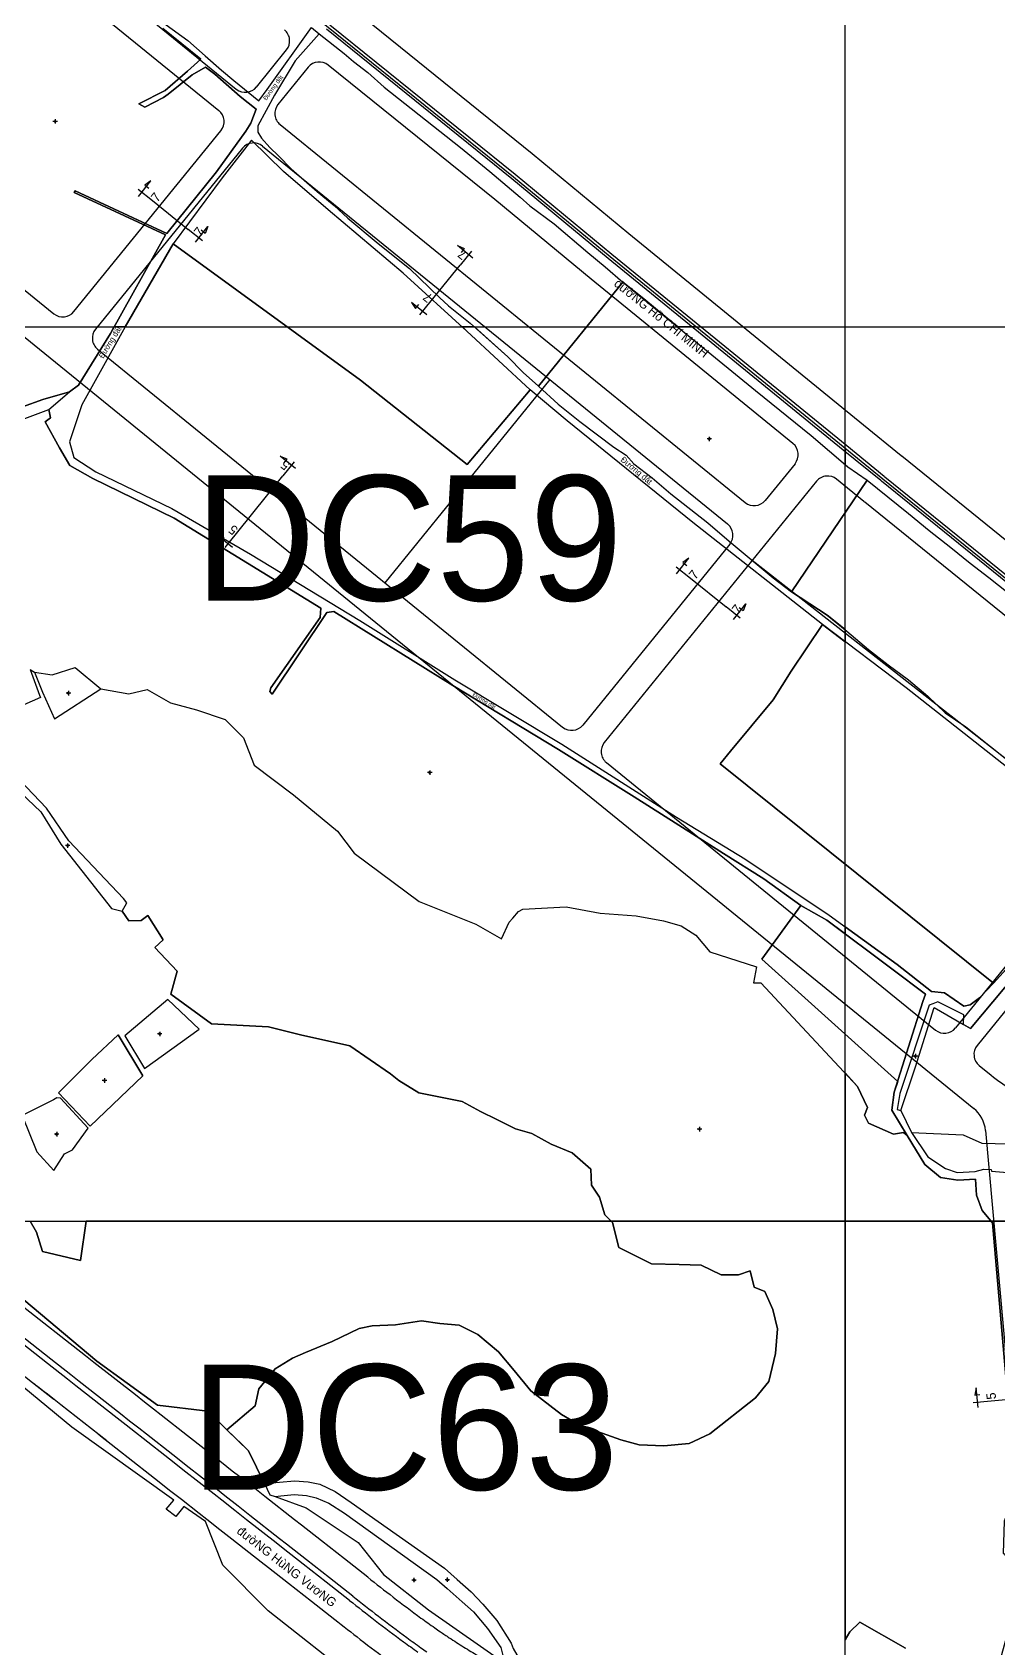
# Model space of a CAD drawing. Extents: x 547408 to 554234, y 1833375 to 1843904.
# Drawn here: x 550545 to 551085, y 1840261 to 1841165 of the extents above; entities that cross this region are included whole.
import ezdxf

# ---------------------------------------------------------------- set-up
doc = ezdxf.new("R2010")
doc.units = 0
for name, color, linetype in [('Level 1', 7, 'Continuous'), ('Level 10', 7, 'Continuous'), ('Level 11', 7, 'Continuous'), ('Level 30', 7, 'Continuous'), ('Level 5', 7, 'Continuous'), ('Level 52', 7, 'Continuous'), ('Level 62', 7, 'Continuous')]:
    doc.layers.add(name, color=color, linetype=linetype)

msp = doc.modelspace()

# ---------------------------------------------------------------- linework, layer by layer
at = {"layer": 'Level 1'}
for points in [[(550604.77, 1841076.97), (550612.67, 1841070.64)], [(550604.85, 1841073.02), (550611.81, 1841081.7)], [(550611.81, 1841081.7), (550608.38, 1841079.36), (550610.59, 1841077.59)], [(550612.67, 1841070.64), (550632.7, 1841054.57)], [(550640.6, 1841048.24), (550632.7, 1841054.57)], [(550636.72, 1841047.45), (550643.69, 1841056.14)], [(550643.69, 1841056.14), (550642.15, 1841052.28), (550639.94, 1841054.05)], [(550791.87, 1841038.45), (550783.23, 1841045.47)], [(550783.23, 1841045.47), (550787.09, 1841043.91), (550785.3, 1841041.71)], [(550791.11, 1841042.33), (550784.73, 1841034.47)], [(550768.54, 1841014.55), (550784.73, 1841034.47)], [(550766.11, 1841006.74), (550757.47, 1841013.76)], [(550757.47, 1841013.76), (550759.79, 1841010.31), (550761.58, 1841012.51)], [(550762.16, 1841006.69), (550768.54, 1841014.55)], [(550692.72, 1840920.78), (550684.04, 1840927.75)], [(550684.04, 1840927.75), (550687.9, 1840926.21), (550686.13, 1840923.99)], [(550691.94, 1840924.65), (550685.6, 1840916.76)], [(550659.77, 1840884.54), (550685.6, 1840916.76)], [(550657.39, 1840876.72), (550648.7, 1840883.69)], [(550648.7, 1840883.69), (550651.05, 1840880.25), (550652.82, 1840882.46)], [(550653.44, 1840876.65), (550659.77, 1840884.54)], [(550905.7, 1840861.96), (550912.67, 1840870.65)], [(550912.67, 1840870.65), (550909.23, 1840868.3), (550911.44, 1840866.53)], [(550905.63, 1840865.91), (550913.53, 1840859.58)], [(550913.53, 1840859.58), (550933.55, 1840843.52)], [(550941.45, 1840837.18), (550933.55, 1840843.52)], [(550937.58, 1840836.4), (550944.54, 1840845.09)], [(550944.54, 1840845.09), (550943, 1840841.22), (550940.79, 1840842.99)], [(551073.39, 1840406.79), (551072.55, 1840402.72), (551075.37, 1840402.98)], [(551074.41, 1840395.71), (551073.39, 1840406.79)], [(551071.61, 1840398.5), (551081.7, 1840399.43)], [(551081.7, 1840399.43), (551122.81, 1840403.22)]]:
    msp.add_lwpolyline(points, dxfattribs=at)
at = {"layer": 'Level 10'}
for p, q in [((550701.64, 1841167.37), (550705.92, 1841163.92)), ((550554.81, 1840953.79), (550566.25, 1840963.79)), ((550544.35, 1840808.45), (550546.63, 1840806.99)), ((551031.29, 1840561.93), (551037.11, 1840549.53))]:
    msp.add_line(p, q, dxfattribs=at)
for points in [[(549590.34, 1842080.72), (549689.33, 1842000), (549743.71, 1841954.97), (549853.1, 1841859.96), (550014.42, 1841724.51), (550204.08, 1841572.5), (550314.6, 1841485.03), (550337.63, 1841466.92), (550526.39, 1841317.04), (550664.92, 1841204.56), (550710.99, 1841167.64), (550814.61, 1841084.02), (550868.57, 1841039.41), (551021.2, 1840915.07), (551170.99, 1840793.79), (551216.15, 1840756.13), (551331.64, 1840662.06), (551402.82, 1840602.97), (551491.07, 1840533.55), (551570.46, 1840470.14), (551648.24, 1840409.17), (551688.16, 1840378.44), (551725.37, 1840347.81), (551873.45, 1840232.8)], [(550620.94, 1841232.83), (550589.89, 1841192.66), (550598.59, 1841184.46), (550620.39, 1841168.91), (550632.43, 1841160.2), (550642.19, 1841151.69), (550651.27, 1841143.51), (550658.14, 1841137.74), (550672.19, 1841126.42), (550676.88, 1841132.75), (550701.64, 1841167.37)], [(551091.65, 1840393.81), (551082.45, 1840499.14), (551076.61, 1840506.04), (551073.49, 1840514.44), (551073, 1840523.43), (551063.04, 1840522.82), (551053.38, 1840524.49), (551044.7, 1840531.62), (551034.75, 1840547.8), (551026.22, 1840562.1), (551027.57, 1840572.05), (551043.56, 1840622.82), (551044.98, 1840626.89), (551026.23, 1840641.17), (550989.82, 1840668.34), (550975.31, 1840676.53), (550954.65, 1840691.35), (550932.02, 1840705.52), (550882.15, 1840737.23), (550839.74, 1840763.75), (550780.66, 1840799.54), (550714.13, 1840840.8), (550710.26, 1840840.31), (550679.72, 1840794.62), (550678.3, 1840796.13), (550678.97, 1840798.16), (550706.39, 1840837.52), (550706.9, 1840842.7), (550624.87, 1840893.17), (550579.35, 1840915.3), (550566.45, 1840922.53), (550560.73, 1840932.48), (550552.75, 1840947), (550555.75, 1840949.21), (550554.81, 1840953.79), (550566.25, 1840963.79), (550571.29, 1840967.47), (550589.14, 1840996.42), (550619.94, 1841051.47), (550568.98, 1841075.19), (550569.53, 1841076.12), (550620.7, 1841052.31), (550648.59, 1841086.79), (550664.94, 1841109.45), (550667.76, 1841114), (550670.77, 1841121.79), (550661.72, 1841128.92), (550647.55, 1841141.42), (550642.29, 1841145.17), (550634.85, 1841140.96), (550621.52, 1841130.25), (550618.81, 1841128.3), (550608.36, 1841122.98), (550605.03, 1841124.73), (550619.81, 1841132.26), (550632.33, 1841142.96), (550639.79, 1841149.7), (550618.57, 1841166.81)], [(550618.57, 1841166.81), (550639.79, 1841149.7), (550632.33, 1841142.96), (550619.81, 1841132.26), (550605.03, 1841124.73), (550608.36, 1841122.98), (550618.81, 1841128.3), (550621.52, 1841130.25), (550634.85, 1841140.96), (550642.29, 1841145.17), (550647.55, 1841141.42), (550661.72, 1841128.92), (550670.77, 1841121.79), (550667.76, 1841114), (550664.94, 1841109.45), (550648.59, 1841086.79), (550620.7, 1841052.31), (550569.53, 1841076.12), (550568.98, 1841075.19), (550619.94, 1841051.47), (550589.14, 1840996.42), (550571.29, 1840967.47), (550566.25, 1840963.79)], [(550620.39, 1841168.91), (550632.43, 1841160.2), (550642.19, 1841151.69), (550651.27, 1841143.51), (550658.14, 1841137.74), (550672.19, 1841126.42), (550676.88, 1841132.75), (550701.64, 1841167.37), (550705.92, 1841163.92), (550692.56, 1841148.83), (550681, 1841129.68), (550671.54, 1841112.42), (550671.55, 1841108.92), (550673.76, 1841105.56), (550678.26, 1841100.34), (550683.25, 1841095.74), (550690.19, 1841088.48), (550704.87, 1841075.66), (550714.39, 1841067.84), (550722.04, 1841060.88), (550738.88, 1841046.75), (550756.43, 1841032.68), (550773.17, 1841016.55), (550778.29, 1841011.9), (550790.39, 1841002.15), (550811.36, 1840983.37), (550820.09, 1840974.54), (550828.59, 1840966.93), (550839.65, 1840956.87), (550851.71, 1840947.18), (550870.8, 1840932.86), (550877.57, 1840928.23), (550881.97, 1840923.49), (550892.12, 1840915.56), (550902.67, 1840906.73), (550923.24, 1840890.46), (550935.18, 1840880.2), (550959.78, 1840859.63), (550970.06, 1840851.81), (550989.95, 1840838.88), (551001.02, 1840829.97), (551013.12, 1840819.73), (551024.17, 1840811.14), (551035.48, 1840802.7), (551046.29, 1840793.54), (551055.92, 1840784.27), (551067.59, 1840776.42), (551094.31, 1840755.24)], [(550705.92, 1841163.92), (550692.56, 1841148.83), (550681, 1841129.68), (550671.54, 1841112.42), (550671.55, 1841108.92), (550673.76, 1841105.56), (550678.26, 1841100.34), (550683.25, 1841095.74), (550690.19, 1841088.48), (550704.87, 1841075.66), (550714.39, 1841067.84), (550722.04, 1841060.88), (550738.88, 1841046.75), (550756.43, 1841032.68), (550773.17, 1841016.55), (550778.29, 1841011.9), (550790.39, 1841002.15), (550811.36, 1840983.37), (550820.09, 1840974.54), (550828.59, 1840966.93), (550839.65, 1840956.87), (550851.71, 1840947.18), (550870.8, 1840932.86), (550877.57, 1840928.23), (550881.97, 1840923.49), (550892.12, 1840915.56), (550902.67, 1840906.73), (550923.24, 1840890.46), (550935.18, 1840880.2), (550959.78, 1840859.63), (550970.06, 1840851.81), (550989.95, 1840838.88), (551001.02, 1840829.97), (551013.12, 1840819.73), (551024.17, 1840811.14), (551035.48, 1840802.7), (551046.29, 1840793.54), (551055.92, 1840784.27), (551067.59, 1840776.42), (551094.31, 1840755.24)], [(550705.92, 1841163.92), (550719.84, 1841152.82), (550725.13, 1841148.35), (550733.09, 1841142.27), (550742.25, 1841134.03), (550784.87, 1841100.27), (550801.44, 1841086.83), (550818.3, 1841072.57), (550823.72, 1841067.68), (550837.33, 1841057.66), (550856.26, 1841041.61), (550865.81, 1841033.63), (550875.8, 1841025.12), (550949.96, 1840964.42), (550981.13, 1840939.26), (551001.64, 1840921.71), (551012.47, 1840914.27), (551035.47, 1840895.74), (551047.06, 1840886.25), (551059.2, 1840876.69), (551070.04, 1840867.86), (551080.35, 1840859.84), (551101.11, 1840843.49)], [(551147.38, 1840709.18), (551034.17, 1840798.22), (550987.34, 1840833.57), (550914.85, 1840890.69), (550844.52, 1840947.5), (550823.88, 1840964.85), (550788.59, 1840997.69), (550752.87, 1841030.04), (550710.91, 1841065.57), (550686.02, 1841086.88), (550668.03, 1841104.39), (550651.64, 1841083.32), (550624.3, 1841046.47), (550597.34, 1841000), (550573.17, 1840956.39), (550566.29, 1840935.73), (550568.63, 1840926.99), (550581.02, 1840919.04), (550623.58, 1840898.57), (550667.44, 1840872.9), (550728.6, 1840835.78), (550781.82, 1840802.7), (550841.68, 1840766.78), (550905.7, 1840725.87), (550943.93, 1840702.64), (550991.04, 1840671.03), (551029.23, 1840643.58), (551048.32, 1840628.34), (551055.7, 1840627.6), (551066.36, 1840620.26), (551070.06, 1840620.92), (551075.12, 1840624.78), (551082.94, 1840632.98), (551115.09, 1840668.55)], [(551147.38, 1840709.18), (551034.17, 1840798.22), (550987.34, 1840833.57), (550914.85, 1840890.69), (550844.52, 1840947.5), (550823.88, 1840964.85), (550788.59, 1840997.69), (550752.87, 1841030.04), (550710.91, 1841065.57), (550686.02, 1841086.88), (550668.03, 1841104.39), (550651.64, 1841083.32), (550624.3, 1841046.47), (550597.34, 1841000), (550573.17, 1840956.39), (550566.29, 1840935.73), (550568.63, 1840926.99), (550581.02, 1840919.04), (550623.58, 1840898.57), (550667.44, 1840872.9), (550728.6, 1840835.78), (550781.82, 1840802.7), (550841.68, 1840766.78), (550905.7, 1840725.87), (550943.93, 1840702.64), (550991.04, 1840671.03), (551029.23, 1840643.58), (551048.32, 1840628.34), (551055.7, 1840627.6), (551066.36, 1840620.26), (551070.06, 1840620.92), (551075.12, 1840624.78), (551082.94, 1840632.98), (551115.09, 1840668.55)], [(550477.92, 1840927.65), (550485.48, 1840929.99), (550540.06, 1840955.31), (550551.47, 1840959.35), (550566.25, 1840963.79)], [(550481.63, 1840915.86), (550481.65, 1840918.46), (550483.49, 1840923), (550486.83, 1840925.44), (550519.19, 1840937.68), (550536.9, 1840947.07), (550554.81, 1840953.79)], [(550554.81, 1840953.79), (550555.75, 1840949.21), (550552.75, 1840947), (550560.73, 1840932.48), (550566.45, 1840922.53), (550579.35, 1840915.3), (550624.87, 1840893.17), (550706.9, 1840842.7), (550706.39, 1840837.52), (550678.97, 1840798.16), (550678.3, 1840796.13), (550679.72, 1840794.62), (550710.26, 1840840.31), (550714.13, 1840840.8), (550780.66, 1840799.54), (550839.74, 1840763.75), (550882.15, 1840737.23), (550932.02, 1840705.52), (550954.65, 1840691.35), (550975.31, 1840676.53), (550989.82, 1840668.34), (551026.23, 1840641.17), (551044.98, 1840626.89), (551043.56, 1840622.82), (551027.57, 1840572.05), (551026.22, 1840562.1), (551034.75, 1840547.8)], [(550544.35, 1840808.45), (550549.59, 1840794.19), (550550.13, 1840792.82), (550531.48, 1840784.65), (550530.62, 1840782.07), (550516.12, 1840776.81)], [(550546.63, 1840806.99), (550556.62, 1840805.54), (550569.54, 1840809.56), (550583.84, 1840797.71)], [(550546.63, 1840806.99), (550551.15, 1840795.77), (550557.99, 1840780.83), (550583.84, 1840797.71)], [(550306.85, 1840605.19), (550309.45, 1840613.28), (550316.17, 1840623.47), (550322.38, 1840670.87), (550334.01, 1840687.65), (550340.57, 1840698.69), (550350.58, 1840719.15), (550364.5, 1840748.03), (550374.42, 1840777.85), (550376.3, 1840789.8), (550377.18, 1840795.07), (550392.9, 1840791), (550408.07, 1840785.37), (550427.35, 1840776.98), (550444.91, 1840778.71), (550453, 1840777.01), (550490.06, 1840762.48), (550506.69, 1840761.12), (550527.82, 1840750.17), (550550.21, 1840728.86), (550561.43, 1840710.78), (550589.77, 1840674.84), (550595.66, 1840673.37)], [(550583.84, 1840797.71), (550599.56, 1840794.94), (550609.7, 1840797.2), (550622.76, 1840789.9), (550637.33, 1840785.86), (550653.29, 1840780.5), (550663.55, 1840770.22), (550669.48, 1840755.04), (550691.64, 1840738.31), (550716.09, 1840717.98), (550725.49, 1840705.76), (550761.83, 1840678.79), (550793.6, 1840666.04), (550807.94, 1840657.81), (550812.16, 1840667.09), (550814.24, 1840669.38), (550817.43, 1840673.18), (550819.88, 1840674.53), (550844.01, 1840675.68), (550863.13, 1840672.16), (550883.18, 1840670.63), (550898.46, 1840667.86), (550908.38, 1840665.04), (550916.6, 1840659.84), (550924.32, 1840650.55), (550950.43, 1840642.29), (550948.75, 1840633.34), (550952.99, 1840633.31), (551006.99, 1840575.37), (551012.56, 1840563.56), (551010.88, 1840559.29), (551013.22, 1840554.82), (551027.2, 1840548.57), (551032.69, 1840549.49), (551034.75, 1840547.8)], [(550595.66, 1840673.37), (550598.36, 1840678.04), (550596.56, 1840680.37), (550565.92, 1840712.62), (550553.36, 1840730.93), (550531.33, 1840754.17), (550509.99, 1840763.97), (550489.95, 1840766.3), (550454.14, 1840780.29), (550444.29, 1840782.4)], [(550527.82, 1840750.17), (550550.21, 1840728.86), (550561.43, 1840710.78), (550589.77, 1840674.84), (550595.66, 1840673.37), (550599.43, 1840667.86), (550606.34, 1840668.19), (550610.08, 1840670.81), (550618.75, 1840657.29), (550614.03, 1840653.05), (550626.43, 1840639.85), (550623.03, 1840626.98), (550645.7, 1840610.32), (550677.67, 1840608.56), (550695.49, 1840604.17), (550723.07, 1840598.01)], [(550675.33, 1840353.24), (550666.4, 1840371.5), (550654.34, 1840383.33), (550670.12, 1840396.79), (550672.2, 1840406.19), (550681.4, 1840417.37), (550690.98, 1840423.45), (550698.2, 1840426.62), (550713.24, 1840432.73), (550728.3, 1840439.89), (550735.49, 1840441.44), (550748.66, 1840442.08), (550763.1, 1840444.2), (550773.31, 1840442.79), (550784.27, 1840441.84), (550794.65, 1840436.54), (550806.19, 1840426.99), (550814.96, 1840416.42), (550824.26, 1840405.05), (550841.37, 1840391.9), (550851.73, 1840385.83), (550874.54, 1840377.8), (550884.8, 1840374.98), (550898.58, 1840374.43), (550912.89, 1840375.58), (550924.34, 1840381.1), (550949.9, 1840401.2), (550957.43, 1840410.36), (550961.09, 1840426.02), (550962.15, 1840439.83), (550959.55, 1840450.58), (550955.16, 1840460.63), (550949.18, 1840463.14), (550946.87, 1840472.25), (550940.46, 1840469.93), (550930.74, 1840469.92), (550919.62, 1840475.32), (550907.18, 1840475.81), (550891.69, 1840476.1), (550873.48, 1840485.19), (550869.91, 1840499.29), (550865.68, 1840503.57), (550862.67, 1840513.37), (550858.15, 1840520.02), (550857.92, 1840529.14), (550847.35, 1840538.21), (550835.68, 1840543), (550824.92, 1840549.02), (550815.7, 1840551.69), (550805.28, 1840556.78), (550796.07, 1840561.39), (550785.89, 1840566.97), (550761.64, 1840571.82), (550750.49, 1840578.62), (550745.8, 1840582.35), (550723.07, 1840598.01), (550695.49, 1840604.17), (550677.67, 1840608.56), (550645.7, 1840610.32), (550623.03, 1840626.98), (550626.43, 1840639.85), (550614.03, 1840653.05), (550618.75, 1840657.29), (550610.08, 1840670.81), (550606.34, 1840668.19), (550599.43, 1840667.86), (550595.66, 1840673.37)], [(551114.28, 1840660.5), (551070.15, 1840607.73), (551066.21, 1840610.04), (551066.52, 1840615.38), (551051.92, 1840622.62), (551049.15, 1840621.48), (551047.06, 1840620.85), (551030.57, 1840571.4), (551029.22, 1840562.49), (551031.29, 1840561.93), (551037.11, 1840549.53), (551046.24, 1840536.02), (551056.23, 1840529.35), (551062.8, 1840527.2), (551072.7, 1840527.84), (551077.64, 1840529), (551081.72, 1840528.86), (551081.83, 1840527.85), (551106.38, 1840525.85)], [(551066.21, 1840610.04), (551070.15, 1840607.73), (551114.28, 1840660.5), (551191.19, 1840605.11), (551288.45, 1840532.26), (551342.86, 1840494.6), (551438.49, 1840421.07), (551456.04, 1840408.84), (551446.73, 1840381.23), (551437.06, 1840348.73)], [(550638.76, 1840607.38), (550621.26, 1840623.95), (550597.27, 1840603.63), (550608.3, 1840585.42), (550638.76, 1840607.38)], [(551066.21, 1840610.04), (551066.52, 1840615.38), (551051.92, 1840622.62), (551049.15, 1840621.48), (551047.06, 1840620.85), (551030.57, 1840571.4), (551029.22, 1840562.49), (551031.29, 1840561.93)], [(551031.29, 1840561.93), (551039.33, 1840586.34), (551049.9, 1840619.46), (551066.21, 1840610.04)], [(550607.39, 1840581.31), (550577.85, 1840553.08), (550560.17, 1840571.7), (550578.77, 1840590.36), (550593.58, 1840604.24), (550607.39, 1840581.31)], [(550723.07, 1840598.01), (550745.8, 1840582.35), (550750.49, 1840578.62), (550761.64, 1840571.82), (550785.89, 1840566.97), (550796.07, 1840561.39), (550805.28, 1840556.78), (550815.7, 1840551.69), (550824.92, 1840549.02), (550835.68, 1840543), (550847.35, 1840538.21), (550857.92, 1840529.14), (550858.15, 1840520.02), (550862.67, 1840513.37), (550865.68, 1840503.57), (550869.91, 1840499.29), (550873.48, 1840485.19), (550891.69, 1840476.1), (550907.18, 1840475.81), (550919.62, 1840475.32), (550930.74, 1840469.92), (550940.46, 1840469.93), (550946.87, 1840472.25), (550949.18, 1840463.14), (550955.16, 1840460.63), (550959.55, 1840450.58), (550962.15, 1840439.83), (550961.09, 1840426.02), (550957.43, 1840410.36), (550949.9, 1840401.2), (550924.34, 1840381.1), (550912.89, 1840375.58), (550898.58, 1840374.43), (550884.8, 1840374.98), (550874.54, 1840377.8), (550851.73, 1840385.83), (550841.37, 1840391.9), (550824.26, 1840405.05), (550814.96, 1840416.42), (550806.19, 1840426.99), (550794.65, 1840436.54), (550784.27, 1840441.84), (550773.31, 1840442.79), (550763.1, 1840444.2), (550748.66, 1840442.08), (550735.49, 1840441.44), (550728.3, 1840439.89), (550713.24, 1840432.73), (550698.2, 1840426.62), (550690.98, 1840423.45), (550681.4, 1840417.37), (550672.2, 1840406.19), (550670.12, 1840396.79)], [(550727.55, 1840242.61), (550677.41, 1840282.04), (550652.11, 1840307.63), (550642.27, 1840332.1), (550630.32, 1840340.46), (550625.71, 1840334.88), (550620.44, 1840338.91), (550624.6, 1840343.98), (550567.58, 1840384.86), (550508.24, 1840433.6), (550511.4, 1840436.59), (550437.52, 1840494.47), (550421.85, 1840506.43), (550406.05, 1840517.84), (550389.97, 1840528.48), (550373.37, 1840538.2), (550328.08, 1840556.06), (550281.18, 1840566.43), (550226.01, 1840564.37), (550220.21, 1840563.46), (550180.4, 1840553.17), (550176.38, 1840551.81), (550130.87, 1840534.21)], [(550576.66, 1840551.99), (550561.29, 1840568.68), (550559.26, 1840568.86), (550557.32, 1840567.79), (550539.91, 1840559.12), (550548.05, 1840538.7), (550557.56, 1840528.37), (550563.54, 1840537.56), (550567.94, 1840539.92), (550576.66, 1840551.99)], [(551034.75, 1840547.8), (551044.7, 1840531.62), (551053.38, 1840524.49), (551063.04, 1840522.82), (551073, 1840523.43), (551073.49, 1840514.44), (551076.61, 1840506.04), (551082.45, 1840499.14), (551091.65, 1840393.81), (551091.79, 1840392.49), (551093.32, 1840374.55), (551090.73, 1840336.4), (551088.92, 1840332.26), (551088.39, 1840314.17), (551089.01, 1840314.17), (551093.67, 1840305.39), (551092.73, 1840284.69), (551090.53, 1840268.36), (551087.58, 1840257.47), (551082.01, 1840238.97), (551081.37, 1840231.8)], [(551037.11, 1840549.53), (551066.12, 1840548.3), (551076.44, 1840543.63), (551098.86, 1840543.01), (551118.2, 1840540.1), (551161.85, 1840525.11), (551238.84, 1840498), (551253.43, 1840496.18), (551257.28, 1840498.42), (551321.76, 1840456), (551318.54, 1840452.23), (551336.45, 1840434.6), (551361.33, 1840400.44), (551368.98, 1840388.72), (551375.21, 1840382.9), (551398.13, 1840366.63), (551414.04, 1840358.14), (551437.06, 1840348.73)], [(551037.11, 1840549.53), (551046.24, 1840536.02), (551056.23, 1840529.35), (551062.8, 1840527.2), (551072.7, 1840527.84), (551077.64, 1840529), (551081.72, 1840528.86), (551081.83, 1840527.85), (551106.38, 1840525.85)], [(550670.12, 1840396.79), (550654.34, 1840383.33), (550643.66, 1840393.8), (550615.43, 1840397.18), (550581.65, 1840421.68), (550536.1, 1840459.99)], [(550536.1, 1840459.99), (550581.65, 1840421.68), (550615.43, 1840397.18), (550643.66, 1840393.8), (550654.34, 1840383.33), (550662.98, 1840374.85), (550666.4, 1840371.5), (550675.33, 1840353.24), (550678.36, 1840347.04), (550681.24, 1840346), (550698.72, 1840339.71), (550727.67, 1840320.23), (550741.88, 1840302.35), (550767.07, 1840282.63), (550811.65, 1840251.49)], [(550675.33, 1840353.24), (550692.18, 1840354.85), (550699.69, 1840354.17), (550706.32, 1840352.86), (550714.88, 1840348.75), (550723.89, 1840342.76), (550776, 1840305.98), (550783.08, 1840299.63), (550790.93, 1840292.8), (550797.4, 1840285.88), (550805.35, 1840276.61), (550813.26, 1840264.1), (550814.46, 1840261.06), (550824.31, 1840244.08)], [(550675.33, 1840353.24), (550678.36, 1840347.04), (550681.24, 1840346)], [(550681.24, 1840346), (550684.45, 1840346.42), (550691.99, 1840347.15), (550698.91, 1840346.61), (550704.24, 1840345.21), (550711.24, 1840342.25), (550720.13, 1840336.68), (550771.75, 1840299.6), (550777.58, 1840294.61), (550785.82, 1840287.08), (550792.28, 1840281.45), (550800.06, 1840272.23), (550807.52, 1840261.61), (550808.53, 1840257.86), (550811.65, 1840251.49)], [(550681.24, 1840346), (550698.72, 1840339.71), (550727.67, 1840320.23), (550741.88, 1840302.35), (550767.07, 1840282.63), (550811.65, 1840251.49)]]:
    msp.add_lwpolyline(points, dxfattribs=at)
for points in [[(550608.3, 1840585.42), (550638.76, 1840607.38), (550621.26, 1840623.95), (550597.27, 1840603.63)], [(550607.39, 1840581.31), (550593.58, 1840604.24), (550578.77, 1840590.36), (550560.17, 1840571.7), (550577.85, 1840553.08)], [(550567.94, 1840539.92), (550576.66, 1840551.99), (550561.29, 1840568.68), (550559.26, 1840568.86), (550557.32, 1840567.79), (550539.91, 1840559.12), (550548.05, 1840538.7), (550557.56, 1840528.37), (550563.54, 1840537.56)]]:
    msp.add_lwpolyline(points, close=True, dxfattribs=at)
at = {"layer": 'Level 11'}
for p, q in [((550557.65, 1841114.95), (550557.03, 1841114.95)), ((550558.28, 1841115.57), (550557.65, 1841114.95)), ((550557.65, 1841114.95), (550558.28, 1841114.33)), ((550558.28, 1841116.2), (550558.28, 1841115.57)), ((550558.91, 1841114.95), (550558.28, 1841115.57)), ((550558.28, 1841114.33), (550558.91, 1841114.95)), ((550558.28, 1841114.33), (550558.28, 1841113.7)), ((550559.53, 1841114.95), (550558.91, 1841114.95)), ((550923.44, 1840937.37), (550922.81, 1840937.37)), ((550924.06, 1840937.99), (550923.44, 1840937.37)), ((550923.44, 1840937.37), (550924.06, 1840936.75)), ((550924.06, 1840938.62), (550924.06, 1840937.99)), ((550924.69, 1840937.37), (550924.06, 1840937.99)), ((550924.06, 1840936.75), (550924.69, 1840937.37)), ((550924.06, 1840936.75), (550924.06, 1840936.12)), ((550925.31, 1840937.37), (550924.69, 1840937.37)), ((550817.23, 1840862.32), (550816.61, 1840862.32)), ((550817.86, 1840862.95), (550817.23, 1840862.32)), ((550817.23, 1840862.32), (550817.86, 1840861.69)), ((550817.86, 1840863.57), (550817.86, 1840862.95)), ((550818.49, 1840862.32), (550817.86, 1840862.95)), ((550817.86, 1840861.69), (550818.49, 1840862.32)), ((550817.86, 1840861.69), (550817.86, 1840861.07)), ((550819.11, 1840862.32), (550818.49, 1840862.32)), ((550565.07, 1840795.2), (550564.45, 1840795.2)), ((550565.7, 1840795.83), (550565.07, 1840795.2)), ((550565.07, 1840795.2), (550565.7, 1840794.57)), ((550565.7, 1840796.45), (550565.7, 1840795.83)), ((550566.32, 1840795.2), (550565.7, 1840795.83)), ((550565.7, 1840794.57), (550566.32, 1840795.2)), ((550566.95, 1840795.2), (550566.32, 1840795.2)), ((550565.7, 1840794.57), (550565.7, 1840793.95)), ((550767.15, 1840750.8), (550766.53, 1840750.8)), ((550767.78, 1840751.43), (550767.15, 1840750.8)), ((550767.15, 1840750.8), (550767.78, 1840750.17)), ((550767.78, 1840752.05), (550767.78, 1840751.43)), ((550768.41, 1840750.8), (550767.78, 1840751.43)), ((550767.78, 1840750.17), (550768.41, 1840750.8)), ((550767.78, 1840750.17), (550767.78, 1840749.55)), ((550769.03, 1840750.8), (550768.41, 1840750.8)), ((550564.63, 1840709.97), (550564, 1840709.97)), ((550565.25, 1840710.59), (550564.63, 1840709.97)), ((550564.63, 1840709.97), (550565.25, 1840709.35)), ((550565.25, 1840711.22), (550565.25, 1840710.59)), ((550565.87, 1840709.97), (550565.25, 1840710.59)), ((550565.25, 1840709.35), (550565.87, 1840709.97)), ((550565.25, 1840709.35), (550565.25, 1840708.72)), ((550566.5, 1840709.97), (550565.87, 1840709.97)), ((550616.77, 1840605.31), (550616.15, 1840604.68)), ((550616.77, 1840605.93), (550616.77, 1840605.31)), ((550617.39, 1840604.68), (550616.77, 1840605.31)), ((550616.15, 1840604.68), (550615.52, 1840604.68)), ((550616.15, 1840604.68), (550616.77, 1840604.05)), ((550616.77, 1840604.05), (550617.39, 1840604.68)), ((550616.77, 1840604.05), (550616.77, 1840603.43)), ((550618.02, 1840604.68), (550617.39, 1840604.68)), ((551038.75, 1840592.28), (551038.13, 1840592.28)), ((551039.38, 1840592.91), (551038.75, 1840592.28)), ((551038.75, 1840592.28), (551039.38, 1840591.65)), ((551039.38, 1840593.53), (551039.38, 1840592.91)), ((551040.01, 1840592.28), (551039.38, 1840592.91)), ((551039.38, 1840591.65), (551040.01, 1840592.28)), ((551039.38, 1840591.65), (551039.38, 1840591.03)), ((551040.63, 1840592.28), (551040.01, 1840592.28)), ((550585.23, 1840578.66), (550584.61, 1840578.66)), ((550585.86, 1840579.29), (550585.23, 1840578.66)), ((550585.23, 1840578.66), (550585.86, 1840578.03)), ((550585.86, 1840579.91), (550585.86, 1840579.29)), ((550586.49, 1840578.66), (550585.86, 1840579.29)), ((550585.86, 1840578.03), (550586.49, 1840578.66)), ((550587.11, 1840578.66), (550586.49, 1840578.66)), ((550585.86, 1840578.03), (550585.86, 1840577.41)), ((550918.01, 1840551.46), (550917.38, 1840551.46)), ((550918.63, 1840552.09), (550918.01, 1840551.46)), ((550918.01, 1840551.46), (550918.63, 1840550.83)), ((550918.63, 1840552.71), (550918.63, 1840552.09)), ((550919.25, 1840551.46), (550918.63, 1840552.09)), ((550918.63, 1840550.83), (550919.25, 1840551.46)), ((550919.88, 1840551.46), (550919.25, 1840551.46)), ((550558.53, 1840548.62), (550557.91, 1840548.62)), ((550559.16, 1840549.25), (550558.53, 1840548.62)), ((550558.53, 1840548.62), (550559.16, 1840547.99)), ((550559.16, 1840549.87), (550559.16, 1840549.25)), ((550559.79, 1840548.62), (550559.16, 1840549.25)), ((550559.16, 1840547.99), (550559.79, 1840548.62)), ((550559.16, 1840547.99), (550559.16, 1840547.37)), ((550560.41, 1840548.62), (550559.79, 1840548.62)), ((550918.63, 1840550.83), (550918.63, 1840550.21)), ((550758.3, 1840299.32), (550757.67, 1840299.32)), ((550758.92, 1840299.95), (550758.3, 1840299.32)), ((550758.3, 1840299.32), (550758.92, 1840298.69)), ((550758.92, 1840300.57), (550758.92, 1840299.95)), ((550759.55, 1840299.32), (550758.92, 1840299.95)), ((550758.92, 1840298.69), (550759.55, 1840299.32)), ((550758.92, 1840298.69), (550758.92, 1840298.07)), ((550760.17, 1840299.32), (550759.55, 1840299.32)), ((550776.97, 1840299.47), (550776.34, 1840299.47)), ((550777.59, 1840300.09), (550776.97, 1840299.47)), ((550776.97, 1840299.47), (550777.59, 1840298.85)), ((550777.59, 1840300.72), (550777.59, 1840300.09)), ((550778.21, 1840299.47), (550777.59, 1840300.09)), ((550777.59, 1840298.85), (550778.21, 1840299.47)), ((550777.59, 1840298.85), (550777.59, 1840298.22)), ((550778.84, 1840299.47), (550778.21, 1840299.47))]:
    msp.add_line(p, q, dxfattribs=at)
for centre in [(550558.28, 1841114.95), (550924.06, 1840937.37), (550817.86, 1840862.32), (550565.7, 1840795.2), (550767.78, 1840750.8), (550565.25, 1840709.97), (550616.77, 1840604.68), (551039.38, 1840592.28), (550585.86, 1840578.66), (550918.63, 1840551.46), (550559.16, 1840548.62), (550758.92, 1840299.32), (550777.59, 1840299.47)]:
    msp.add_circle(centre, 0.15, dxfattribs=at)
at = {"layer": 'Level 30'}
for points in [[(550468.16, 1841288.52), (550659.59, 1841133.01)], [(550458.38, 1841276.49), (550649.81, 1841120.98)], [(550825.05, 1841096.8), (550721.33, 1841180.5)], [(550813.66, 1841082.86), (550710.05, 1841166.47)], [(550815.56, 1841085.18), (550711.93, 1841168.81)], [(550366.11, 1841162.91), (550557.54, 1841007.4)], [(550670.84, 1841134.17), (550687.66, 1841154.87)], [(550353.19, 1841147), (551071.99, 1840563.06)], [(550699.79, 1841145.23), (550682.87, 1841124.4)], [(550804.17, 1841071.24), (550711.02, 1841146.41)], [(550684.03, 1841113.14), (550944.12, 1840901.86)], [(550568.8, 1841008.56), (550650.98, 1841109.72)], [(550663.01, 1841099.95), (550580.83, 1840998.79)], [(550674.26, 1841101.11), (550934.34, 1840889.83)], [(550879.04, 1841052.16), (550825.05, 1841096.8)], [(550869.52, 1841040.57), (550815.56, 1841085.18)], [(550867.62, 1841038.25), (550813.66, 1841082.86)], [(550858.1, 1841026.66), (550804.17, 1841071.24)], [(551010.42, 1840945.13), (550879.04, 1841052.16)], [(551000.95, 1840933.5), (550869.52, 1841040.57)], [(550999.05, 1840931.18), (550867.62, 1841038.25)], [(550970.88, 1840934.78), (550858.1, 1841026.66)], [(550581.99, 1840987.54), (550842.08, 1840776.25)], [(550834.99, 1840970.54), (550742.72, 1840856.96)], [(551031.44, 1840928.01), (551010.42, 1840945.13)], [(551020.07, 1840914.06), (550999.05, 1840931.18)], [(551021.96, 1840916.38), (551000.95, 1840933.5)], [(550972.04, 1840923.53), (550955.37, 1840903.02)], [(551181.47, 1840806.54), (551031.77, 1840927.74)], [(550984.04, 1840913.73), (550865.36, 1840767.64)], [(551010.59, 1840902.43), (550995.3, 1840914.89)], [(551170.04, 1840792.63), (551020.44, 1840913.75)], [(551171.94, 1840794.95), (551022.33, 1840916.09)], [(551160.51, 1840781.04), (551011, 1840902.1)], [(550935.51, 1840878.57), (550853.33, 1840777.41)], [(551147.44, 1840713.37), (550948.06, 1840869.43)], [(550866.52, 1840756.39), (551050.6, 1840606.85)], [(551180.51, 1840754.08), (551061.85, 1840608.01)], [(551192.27, 1840743.97), (551073.88, 1840598.24)], [(551075.05, 1840586.99), (551081.65, 1840581.62)], [(551078.56, 1840550.7), (551094.33, 1840374.91)], [(550373.37, 1840538.2), (550389.97, 1840528.48), (550406.05, 1840517.84), (550421.85, 1840506.43), (550437.52, 1840494.47), (550450.11, 1840484.63), (550465.34, 1840472.7), (550484.68, 1840457.54), (550500.42, 1840445.2), (550516.16, 1840432.87), (550545.63, 1840409.75), (550556.78, 1840401.01), (550557.5, 1840400.44)], [(550733.11, 1840300.87), (550720.07, 1840311.09), (550707.2, 1840321.19), (550696.01, 1840329.96), (550692.06, 1840333.06), (550675.55, 1840346.01), (550668.93, 1840351.19), (550661.58, 1840356.96), (550657.35, 1840360.28), (550647.34, 1840368.12), (550641.57, 1840372.65), (550632.34, 1840379.89), (550617.6, 1840391.44), (550613.36, 1840394.77), (550608.18, 1840398.83), (550603.11, 1840402.8), (550579.96, 1840420.96), (550575.29, 1840424.62), (550564.14, 1840433.36), (550534.67, 1840456.47)], [(550553.96, 1840420.38), (550524.49, 1840443.49)], [(550555.81, 1840422.74), (550526.34, 1840445.85)], [(550565.11, 1840411.63), (550553.96, 1840420.38)], [(550566.96, 1840413.99), (550555.81, 1840422.74)], [(550569.78, 1840407.97), (550565.11, 1840411.63)], [(550571.63, 1840410.33), (550566.96, 1840413.99)], [(550592.93, 1840389.82), (550569.78, 1840407.97)], [(550594.78, 1840392.18), (550571.63, 1840410.33)], [(550587.13, 1840377.21), (550561.45, 1840397.35)], [(550598, 1840385.85), (550592.93, 1840389.82)], [(550599.85, 1840388.21), (550594.78, 1840392.18)], [(550582.29, 1840381.01), (550584.6, 1840379.2), (550589.67, 1840375.22), (550594.85, 1840371.16), (550599.09, 1840367.84), (550613.83, 1840356.28), (550623.05, 1840349.05), (550628.84, 1840344.51), (550638.83, 1840336.68), (550643.07, 1840333.35), (550650.42, 1840327.59), (550657.04, 1840322.4), (550673.54, 1840309.46), (550677.5, 1840306.35), (550688.68, 1840297.59), (550701.56, 1840287.48), (550714.59, 1840277.27)], [(550603.18, 1840381.79), (550598, 1840385.85)], [(550605.03, 1840384.15), (550599.85, 1840388.21)], [(550607.42, 1840378.46), (550603.18, 1840381.79)], [(550609.27, 1840380.82), (550605.03, 1840384.15)], [(550624.01, 1840369.26), (550609.27, 1840380.82)], [(550622.16, 1840366.9), (550607.42, 1840378.46)], [(550631.38, 1840359.67), (550622.16, 1840366.9)], [(550633.24, 1840362.03), (550624.01, 1840369.26)], [(550639.02, 1840357.5), (550633.24, 1840362.03)], [(550637.17, 1840355.13), (550631.38, 1840359.67)], [(550647.16, 1840347.3), (550637.17, 1840355.13)], [(550649.01, 1840349.66), (550639.02, 1840357.5)], [(550651.4, 1840343.97), (550647.16, 1840347.3)], [(550653.25, 1840346.33), (550649.01, 1840349.66)], [(550658.75, 1840338.21), (550651.4, 1840343.97)], [(550660.6, 1840340.57), (550653.25, 1840346.33)], [(550665.37, 1840333.02), (550658.75, 1840338.21)], [(550667.22, 1840335.38), (550660.6, 1840340.57)], [(550683.73, 1840322.44), (550667.22, 1840335.38)], [(550681.87, 1840320.08), (550665.37, 1840333.02)], [(550685.83, 1840316.97), (550681.87, 1840320.08)], [(550687.68, 1840319.34), (550683.73, 1840322.44)], [(550697.01, 1840308.21), (550685.83, 1840316.97)], [(550698.86, 1840310.57), (550687.68, 1840319.34)], [(550709.89, 1840298.11), (550697.01, 1840308.21)], [(550711.74, 1840300.47), (550698.86, 1840310.57)], [(550724.78, 1840290.25), (550711.74, 1840300.47)], [(550722.92, 1840287.89), (550709.89, 1840298.11)]]:
    msp.add_lwpolyline(points, dxfattribs=at)
for centre, radius, start, end in [((550681.45, 1841159.92), 8, 320.90998, 51.29169), ((550706, 1841140.18), 8, 51.09692, 140.90998), ((550664.63, 1841139.22), 8, 230.90998, 320.90998), ((550644.77, 1841114.77), 8, 320.90998, 50.90998), ((550689.08, 1841119.35), 8, 140.90998, 230.90998), ((550669.22, 1841094.9), 8, 50.90998, 140.90998), ((550562.59, 1841013.61), 8, 230.90998, 320.90998), ((550587.04, 1840993.75), 8, 140.90998, 230.90998), ((550965.83, 1840928.58), 8, 320.90998, 50.83187), ((551122.07, 1841039.27), 143.5, 230.83296, 231.00405), ((550990.25, 1840908.68), 8, 50.83296, 140.90998), ((551122.07, 1841039.27), 161.5, 230.83296, 231.00405), ((551122.07, 1841039.27), 158.5, 230.83296, 231.00405), ((550949.16, 1840908.07), 8, 230.90998, 320.90998), ((551122.07, 1841039.27), 176.5, 230.83296, 231.00405), ((550929.3, 1840883.62), 8, 320.90998, 50.90998), ((550847.12, 1840782.46), 8, 230.90998, 320.90998), ((550871.57, 1840762.6), 8, 140.90998, 230.90998), ((551055.64, 1840613.06), 8, 230.90998, 320.90998), ((551080.09, 1840593.2), 8, 140.90998, 230.90998), ((551144.71, 1840659.23), 100, 230.90998, 247.55387), ((551060.64, 1840549.09), 18, 5.12547, 50.90998), ((-134054.66, 967303.48), 1109500.85, 51.89906233, 51.90003555), ((553108.24, 1843328.47), 3848.07, 231.88606, 232.15466), ((553108.24, 1843328.47), 3861.57, 231.88606, 232.15466), ((551156.09, 1840815.89), 666.25, 232.15466, 233.82595), ((553108.24, 1843328.47), 3864.57, 231.88606, 232.15466), ((553108.24, 1843328.47), 3878.07, 231.88606, 232.15466), ((551156.09, 1840815.89), 682.75, 232.15466, 233.82595), ((551156.09, 1840815.89), 679.75, 232.15466, 233.82595), ((551015.29, 1840623.32), 427.69, 233.82595, 235.09737), ((550993.48, 1840592.06), 389.58, 235.09737, 235.65794), ((551156.09, 1840815.89), 696.25, 232.15466, 233.82595), ((551015.29, 1840623.32), 444.19, 233.82595, 235.09737), ((551015.29, 1840623.32), 441.19, 233.82595, 235.09737), ((550974.92, 1840564.89), 356.67, 235.65794, 236.62426), ((550982.47, 1840576.36), 370.41, 236.62426, 238.1122), ((550993.48, 1840592.06), 403.08, 235.09737, 235.65794), ((550976.79, 1840567.23), 359.66, 238.1122, 239.61881)]:
    msp.add_arc(centre, radius, start, end, dxfattribs=at)
at = {"layer": 'Level 52'}
for p, q in [((550597.34, 1841000), (550624.3, 1841046.47)), ((550624.3, 1841046.47), (550597.34, 1841000)), ((550624.3, 1841046.47), (550729.03, 1840970.24)), ((550729.03, 1840970.24), (550624.3, 1841046.47)), ((550828.59, 1840966.93), (550875.8, 1841025.12)), ((550875.8, 1841025.12), (550828.59, 1840966.93)), ((550875.8, 1841025.12), (550887.4, 1841015.69)), ((550887.4, 1841015.69), (550875.8, 1841025.12)), ((550887.4, 1841015.69), (550900.45, 1841005)), ((550900.45, 1841005), (550887.4, 1841015.69)), ((550900.45, 1841005), (550906.54, 1841000)), ((550906.54, 1841000), (550900.45, 1841005)), ((550591.14, 1841000), (550597.34, 1841000)), ((550597.34, 1841000), (550591.14, 1841000)), ((550786.04, 1841000), (550792.79, 1841000)), ((550792.79, 1841000), (550786.04, 1841000)), ((550792.79, 1841000), (550811.36, 1840983.37)), ((550811.36, 1840983.37), (550792.79, 1841000)), ((550906.54, 1841000), (550907.25, 1841000)), ((550907.25, 1841000), (550906.54, 1841000)), ((550907.25, 1841000), (550909.45, 1841000)), ((550909.45, 1841000), (550907.25, 1841000)), ((550909.45, 1841000), (550916.95, 1841000)), ((550916.95, 1841000), (550909.45, 1841000)), ((550917.17, 1840999.82), (550916.95, 1841000)), ((550811.36, 1840983.37), (550820.09, 1840974.54)), ((550820.09, 1840974.54), (550811.36, 1840983.37)), ((550729.03, 1840970.24), (550788.73, 1840923.04)), ((550788.73, 1840923.04), (550729.03, 1840970.24)), ((550820.09, 1840974.54), (550828.59, 1840966.93)), ((550828.59, 1840966.93), (550820.09, 1840974.54)), ((550788.73, 1840923.04), (550823.88, 1840964.85)), ((550823.88, 1840964.85), (550788.73, 1840923.04)), ((551000, 1840932.34), (551000, 1840926.62)), ((551000, 1840926.62), (551000, 1840924.76)), ((551000, 1840924.76), (551000, 1840923.11)), ((551000, 1840923.11), (551001.64, 1840921.71)), ((551001.64, 1840921.71), (551012.47, 1840914.27)), ((551012.47, 1840914.27), (550970.06, 1840851.81)), ((550970.06, 1840851.81), (551012.47, 1840914.27)), ((550970.06, 1840851.81), (550989.95, 1840838.88)), ((550989.95, 1840838.88), (550970.06, 1840851.81)), ((550987.34, 1840833.57), (550969.87, 1840807.6)), ((550969.87, 1840807.6), (550987.34, 1840833.57)), ((551000, 1840824.01), (550987.34, 1840833.57)), ((550987.34, 1840833.57), (551000, 1840824.01)), ((550989.95, 1840838.88), (551000, 1840830.79)), ((551000, 1840830.79), (550989.95, 1840838.88)), ((551000, 1840830.79), (551000, 1840824.01)), ((551000, 1840824.01), (551000, 1840830.79)), ((550969.87, 1840807.6), (550959.76, 1840791.46)), ((550959.76, 1840791.46), (550969.87, 1840807.6)), ((550959.76, 1840791.46), (550936, 1840762.83)), ((550936, 1840762.83), (550959.76, 1840791.46)), ((550936, 1840762.83), (550930.17, 1840755.77)), ((550930.17, 1840755.77), (550936, 1840762.83)), ((550930.17, 1840755.77), (551082.94, 1840632.98)), ((551082.94, 1840632.98), (550930.17, 1840755.77)), ((550975.31, 1840676.53), (550953.46, 1840646.46)), ((550953.46, 1840646.46), (550975.31, 1840676.53)), ((551000, 1840664.59), (551000, 1840660.74)), ((551000, 1840660.74), (551000, 1840664.59)), ((550953.46, 1840646.46), (551029.45, 1840578.03)), ((551029.45, 1840578.03), (550953.46, 1840646.46)), ((551000, 1840582.87), (551000, 1840500)), ((551000, 1840500), (551000, 1840582.87)), ((550547.86, 1840493.89), (550544.36, 1840500)), ((550544.36, 1840500), (550547.86, 1840493.89)), ((550575.7, 1840500), (550572.42, 1840478.03)), ((550572.42, 1840478.03), (550575.7, 1840500)), ((550869.21, 1840500), (550575.7, 1840500)), ((550575.7, 1840500), (550869.21, 1840500)), ((551000, 1840500), (550869.21, 1840500)), ((550869.21, 1840500), (551000, 1840500)), ((551000, 1840265.79), (551000, 1840500)), ((551081.72, 1840500), (551000, 1840500)), ((551000, 1840500), (551000, 1840265.79)), ((551000, 1840500), (551081.72, 1840500)), ((551091.22, 1840500), (551081.72, 1840500)), ((551081.72, 1840500), (551091.22, 1840500)), ((550551.22, 1840483.02), (550547.86, 1840493.89)), ((550547.86, 1840493.89), (550551.22, 1840483.02)), ((550572.42, 1840478.03), (550551.22, 1840483.02)), ((550551.22, 1840483.02), (550572.42, 1840478.03)), ((551033.88, 1840261.21), (551008.24, 1840275.78)), ((551008.24, 1840275.78), (551033.88, 1840261.21))]:
    msp.add_line(p, q, dxfattribs=at)
for points in [[(550540.05, 1840955.31), (550551.47, 1840959.35), (550566.25, 1840963.79), (550571.29, 1840967.47), (550589.14, 1840996.42), (550591.14, 1841000)], [(550591.14, 1841000), (550589.14, 1840996.42), (550571.29, 1840967.47), (550566.25, 1840963.79), (550551.47, 1840959.35), (550540.06, 1840955.31)], [(550823.88, 1840964.85), (550788.59, 1840997.69), (550786.04, 1841000)], [(550786.04, 1841000), (550788.59, 1840997.69), (550823.88, 1840964.85)], [(551000, 1840660.74), (550989.82, 1840668.34), (550975.31, 1840676.53)], [(550975.31, 1840676.53), (550989.82, 1840668.34), (551000, 1840660.74)], [(551048.32, 1840628.34), (551029.23, 1840643.58), (551000, 1840664.59)], [(551000, 1840664.59), (551029.23, 1840643.58), (551048.32, 1840628.34)], [(551082.94, 1840632.98), (551075.12, 1840624.78), (551070.06, 1840620.92), (551066.36, 1840620.26), (551055.7, 1840627.6), (551048.32, 1840628.34)], [(551048.32, 1840628.34), (551055.7, 1840627.6), (551066.36, 1840620.26), (551070.06, 1840620.92), (551075.12, 1840624.78), (551082.94, 1840632.98)], [(551034.75, 1840547.8), (551032.69, 1840549.49), (551027.2, 1840548.57), (551013.22, 1840554.82), (551010.88, 1840559.29), (551012.56, 1840563.56), (551006.99, 1840575.37), (551000, 1840582.87)], [(551000, 1840582.87), (551006.99, 1840575.37), (551012.56, 1840563.56), (551010.88, 1840559.29), (551013.22, 1840554.82), (551027.2, 1840548.57), (551032.69, 1840549.49), (551034.75, 1840547.8)], [(551029.45, 1840578.03), (551027.57, 1840572.05), (551026.22, 1840562.1), (551034.75, 1840547.8)], [(551034.75, 1840547.8), (551026.22, 1840562.1), (551027.57, 1840572.05), (551029.45, 1840578.03)], [(551008.24, 1840275.78), (551002.74, 1840270.37), (551000, 1840265.79)], [(551000, 1840265.79), (551002.74, 1840270.37), (551008.24, 1840275.78)]]:
    msp.add_lwpolyline(points, dxfattribs=at)
at = {"layer": 'Level 62'}
for p, q in [((551000, 1835000), (551000, 1841500)), ((548500, 1841000), (551500, 1841000)), ((548500, 1840500), (552500, 1840500))]:
    msp.add_line(p, q, dxfattribs=at)

# ---------------------------------------------------------------- texts
at = {"layer": 'Level 1'}
for s, height, rotation, p in [('7', 5.21, 51.2723, (550615.4, 1841069.45)), ('7', 5.21, 51.2723, (550639.46, 1841050.15)), ('7', 5.21, 140.90998, (550789.2, 1841041.21)), ('đườNG Hồ CHí MINH', 5, 321.10162, (550870.36, 1841023.47)), ('7', 5.21, 140.90998, (550769.74, 1841017.27)), ('5', 5.21, 141.2723, (550690.02, 1840923.53)), ('5', 5.21, 141.2723, (550660.95, 1840887.28)), ('7', 5.21, 51.2723, (550916.26, 1840858.4)), ('7', 5.21, 51.2723, (550940.32, 1840839.09)), ('5', 5.21, 95.2723, (551084.48, 1840400.48)), ('đườNG HùNG VươNG', 5, 321.95521, (550659.41, 1840325.89))]:
    msp.add_text(s, height=height, rotation=rotation, dxfattribs=at).set_placement(p)
at = {"layer": 'Level 5'}
for height, rotation, p in [(2.432, 53.95965, (550676.36, 1841126.52)), (3.08, 58.33955, (550585.09, 1840982.14)), (3.291, 320.1917, (550874.18, 1840925.27)), (2.156, 328.42928, (550791.53, 1840793.89))]:
    msp.add_text('Đường đất', height=height, rotation=rotation, dxfattribs=at).set_placement(p)
at = {"layer": 'Level 62'}
for s, p in [('DC59', (550636.32, 1840847)), ('DC63', (550633.95, 1840349.81))]:
    msp.add_text(s, height=70, dxfattribs=at).set_placement(p)

doc.saveas('drawing.dxf')
